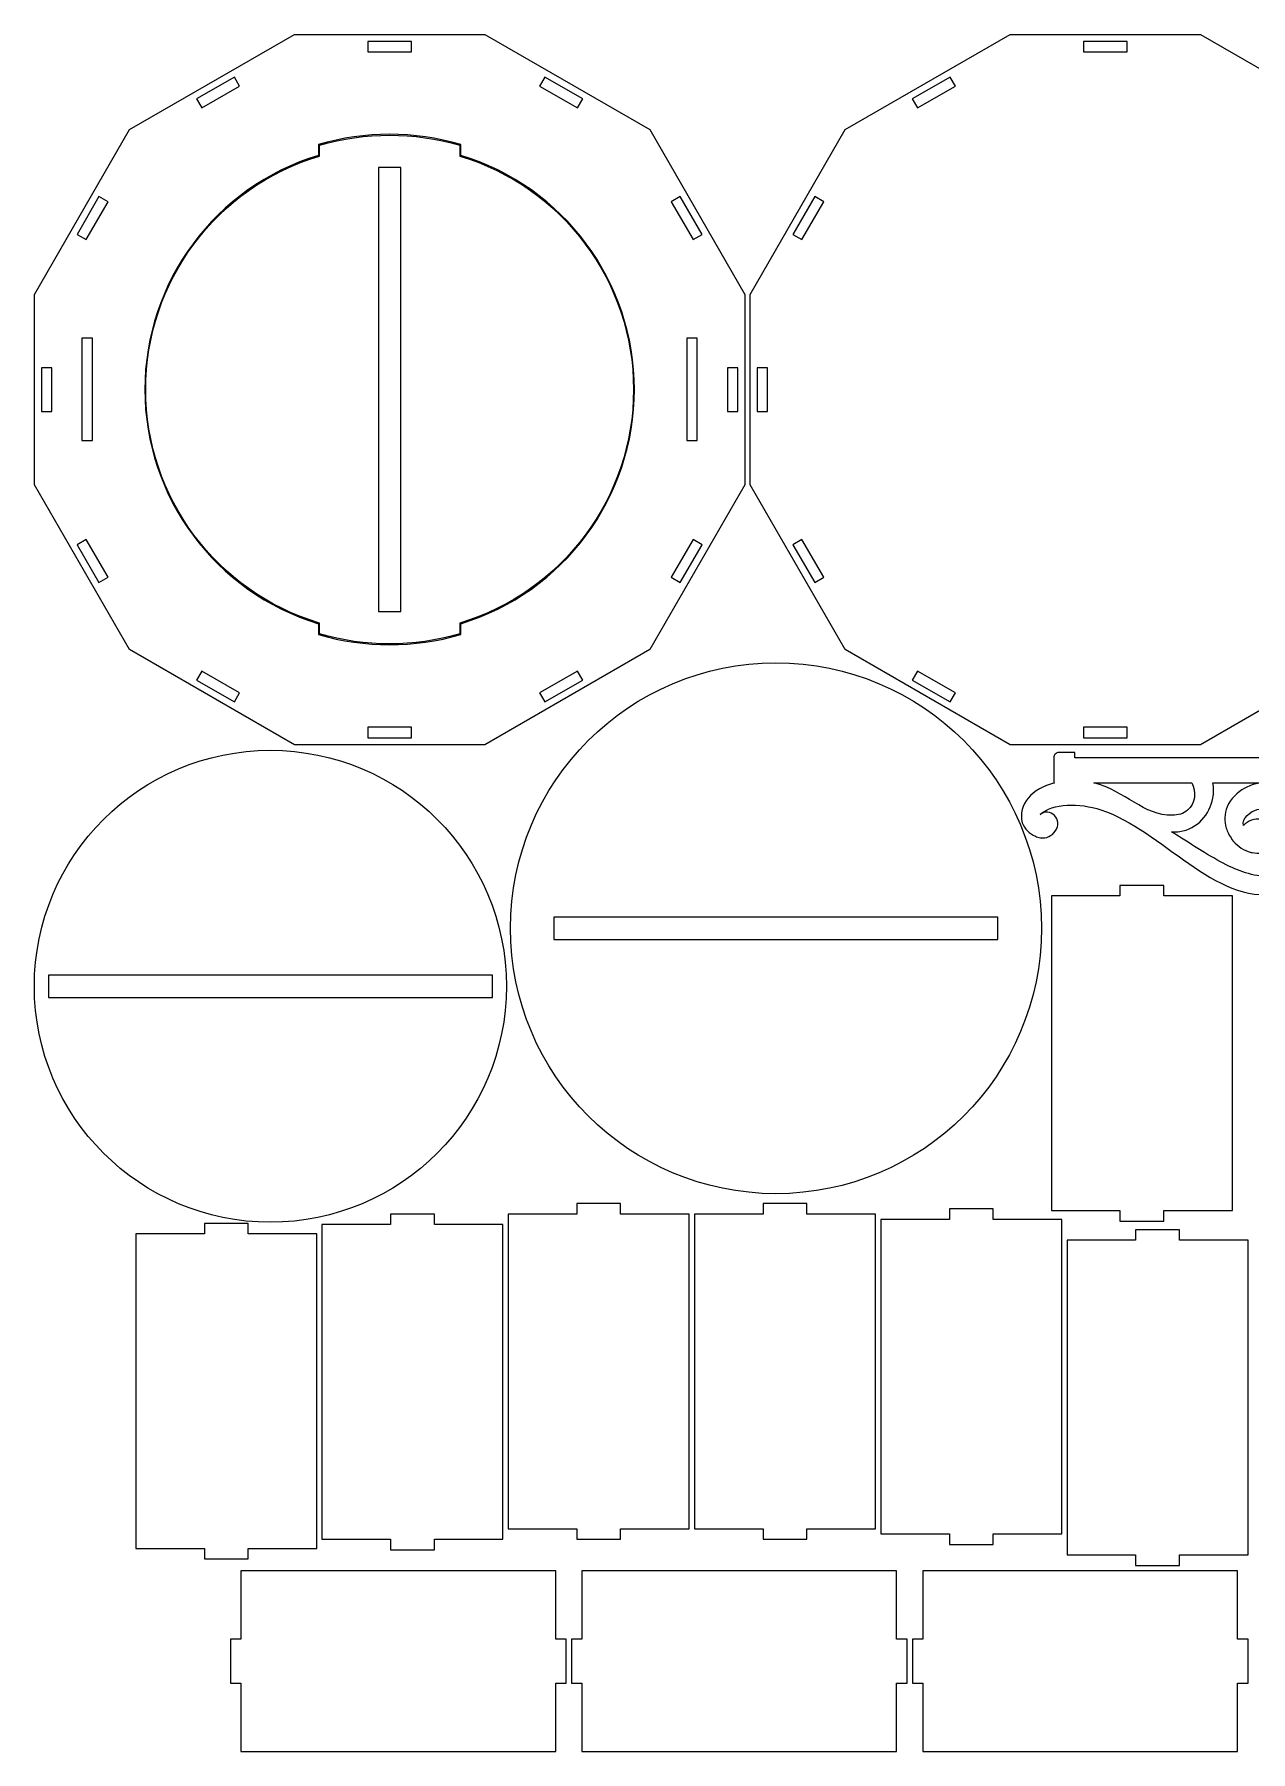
# Model space of a CAD drawing. Header units: millimetres. Extents: x -650 to 654, y -523 to 523.
# Drawn here: x -650 to 45, y -459 to 523 of the extents above; entities that cross this region are included whole.
import ezdxf

# ---------------------------------------------------------------- set-up
doc = ezdxf.new("R2010")
doc.units = ezdxf.units.MM
doc.header["$MEASUREMENT"] = 0
doc.layers.add('Layer 1', color=7, linetype='Continuous')

msp = doc.modelspace()

# ---------------------------------------------------------------- linework, layer by layer
at = {"layer": 'Layer 1', "color": 250, "lineweight": 20}
for points, knots in [([(-501.5879, 523.4829), (-501.5879, 523.4829), (-595.8933, 469.0356), (-595.8933, 469.0356), (-595.8933, 469.0356), (-595.8933, 469.0356), (-650.3406, 374.7302), (-650.3406, 374.7302), (-650.3406, 374.7302), (-650.3406, 374.7302), (-650.3406, 265.8357), (-650.3406, 265.8357), (-650.3406, 265.8357), (-650.3406, 265.8357), (-595.8933, 171.5303), (-595.8933, 171.5303), (-595.8933, 171.5303), (-595.8933, 171.5303), (-501.5879, 117.083), (-501.5879, 117.083), (-501.5879, 117.083), (-501.5879, 117.083), (-392.6934, 117.083), (-392.6934, 117.083), (-392.6934, 117.083), (-392.6934, 117.083), (-298.388, 171.5303), (-298.388, 171.5303), (-298.388, 171.5303), (-298.388, 171.5303), (-243.9407, 265.8357), (-243.9407, 265.8357), (-243.9407, 265.8357), (-243.9407, 265.8357), (-243.9407, 374.7302), (-243.9407, 374.7302), (-243.9407, 374.7302), (-243.9407, 374.7302), (-298.388, 469.0356), (-298.388, 469.0356), (-298.388, 469.0356), (-298.388, 469.0356), (-392.6934, 523.4829), (-392.6934, 523.4829), (-392.6934, 523.4829), (-392.6934, 523.4829), (-501.5879, 523.4829), (-501.5879, 523.4829)], [0, 0, 0, 0, 0.07692308, 0.07692308, 0.07692308, 0.07692308, 0.15384615, 0.15384615, 0.15384615, 0.15384615, 0.23076923, 0.23076923, 0.23076923, 0.23076923, 0.30769231, 0.30769231, 0.30769231, 0.30769231, 0.38461538, 0.38461538, 0.38461538, 0.38461538, 0.46153846, 0.46153846, 0.46153846, 0.46153846, 0.53846154, 0.53846154, 0.53846154, 0.53846154, 0.61538462, 0.61538462, 0.61538462, 0.61538462, 0.69230769, 0.69230769, 0.69230769, 0.69230769, 0.76923077, 0.76923077, 0.76923077, 0.76923077, 0.84615385, 0.84615385, 0.84615385, 0.84615385, 1, 1, 1, 1]), ([(-92.188, 523.4829), (-92.188, 523.4829), (-186.4934, 469.0356), (-186.4934, 469.0356), (-186.4934, 469.0356), (-186.4934, 469.0356), (-240.9407, 374.7302), (-240.9407, 374.7302), (-240.9407, 374.7302), (-240.9407, 374.7302), (-240.9407, 265.8357), (-240.9407, 265.8357), (-240.9407, 265.8357), (-240.9407, 265.8357), (-186.4934, 171.5303), (-186.4934, 171.5303), (-186.4934, 171.5303), (-186.4934, 171.5303), (-92.188, 117.083), (-92.188, 117.083), (-92.188, 117.083), (-92.188, 117.083), (16.7065, 117.083), (16.7065, 117.083), (16.7065, 117.083), (16.7065, 117.083), (111.0119, 171.5303), (111.0119, 171.5303), (111.0119, 171.5303), (111.0119, 171.5303), (165.4592, 265.8357), (165.4592, 265.8357), (165.4592, 265.8357), (165.4592, 265.8357), (165.4592, 374.7302), (165.4592, 374.7302), (165.4592, 374.7302), (165.4592, 374.7302), (111.0119, 469.0356), (111.0119, 469.0356), (111.0119, 469.0356), (111.0119, 469.0356), (16.7065, 523.4829), (16.7065, 523.4829), (16.7065, 523.4829), (16.7065, 523.4829), (-92.188, 523.4829), (-92.188, 523.4829)], [0, 0, 0, 0, 0.07692308, 0.07692308, 0.07692308, 0.07692308, 0.15384615, 0.15384615, 0.15384615, 0.15384615, 0.23076923, 0.23076923, 0.23076923, 0.23076923, 0.30769231, 0.30769231, 0.30769231, 0.30769231, 0.38461538, 0.38461538, 0.38461538, 0.38461538, 0.46153846, 0.46153846, 0.46153846, 0.46153846, 0.53846154, 0.53846154, 0.53846154, 0.53846154, 0.61538462, 0.61538462, 0.61538462, 0.61538462, 0.69230769, 0.69230769, 0.69230769, 0.69230769, 0.76923077, 0.76923077, 0.76923077, 0.76923077, 0.84615385, 0.84615385, 0.84615385, 0.84615385, 1, 1, 1, 1]), ([(-434.6407, 513.4829), (-434.6407, 513.4829), (-459.6406, 513.4829), (-459.6406, 513.4829), (-459.6406, 513.4829), (-459.6406, 513.4829), (-459.6406, 519.4829), (-459.6406, 519.4829), (-459.6406, 519.4829), (-459.6406, 519.4829), (-434.6407, 519.4829), (-434.6407, 519.4829), (-434.6407, 519.4829), (-434.6407, 519.4829), (-434.6407, 513.4829), (-434.6407, 513.4829)], [0, 0, 0, 0, 0.2, 0.2, 0.2, 0.2, 0.4, 0.4, 0.4, 0.4, 0.6, 0.6, 0.6, 0.6, 1, 1, 1, 1]), ([(-25.2408, 513.4829), (-25.2408, 513.4829), (-50.2407, 513.4829), (-50.2407, 513.4829), (-50.2407, 513.4829), (-50.2407, 513.4829), (-50.2407, 519.4829), (-50.2407, 519.4829), (-50.2407, 519.4829), (-50.2407, 519.4829), (-25.2408, 519.4829), (-25.2408, 519.4829), (-25.2408, 519.4829), (-25.2408, 519.4829), (-25.2408, 513.4829), (-25.2408, 513.4829)], [0, 0, 0, 0, 0.2, 0.2, 0.2, 0.2, 0.4, 0.4, 0.4, 0.4, 0.6, 0.6, 0.6, 0.6, 1, 1, 1, 1]), ([(-532.9153, 493.849), (-532.9153, 493.849), (-554.5659, 481.349), (-554.5659, 481.349), (-554.5659, 481.349), (-554.5659, 481.349), (-557.5659, 486.5452), (-557.5659, 486.5452), (-557.5659, 486.5452), (-557.5659, 486.5452), (-535.9153, 499.0452), (-535.9153, 499.0452), (-535.9153, 499.0452), (-535.9153, 499.0452), (-532.9153, 493.849), (-532.9153, 493.849)], [0, 0, 0, 0, 0.2, 0.2, 0.2, 0.2, 0.4, 0.4, 0.4, 0.4, 0.6, 0.6, 0.6, 0.6, 1, 1, 1, 1]), ([(-339.7154, 481.349), (-339.7154, 481.349), (-361.366, 493.849), (-361.366, 493.849), (-361.366, 493.849), (-361.366, 493.849), (-358.366, 499.0452), (-358.366, 499.0452), (-358.366, 499.0452), (-358.366, 499.0452), (-336.7154, 486.5452), (-336.7154, 486.5452), (-336.7154, 486.5452), (-336.7154, 486.5452), (-339.7154, 481.349), (-339.7154, 481.349)], [0, 0, 0, 0, 0.2, 0.2, 0.2, 0.2, 0.4, 0.4, 0.4, 0.4, 0.6, 0.6, 0.6, 0.6, 1, 1, 1, 1]), ([(-123.5154, 493.849), (-123.5154, 493.849), (-145.166, 481.349), (-145.166, 481.349), (-145.166, 481.349), (-145.166, 481.349), (-148.166, 486.5452), (-148.166, 486.5452), (-148.166, 486.5452), (-148.166, 486.5452), (-126.5154, 499.0452), (-126.5154, 499.0452), (-126.5154, 499.0452), (-126.5154, 499.0452), (-123.5154, 493.849), (-123.5154, 493.849)], [0, 0, 0, 0, 0.2, 0.2, 0.2, 0.2, 0.4, 0.4, 0.4, 0.4, 0.6, 0.6, 0.6, 0.6, 1, 1, 1, 1]), ([(-406.4828, 460.5075), (-406.4828, 460.5075), (-406.4821, 454.2489), (-406.4821, 454.2489), (-406.4821, 454.2489), (-347.4804, 436.3419), (-307.1405, 381.9418), (-307.1407, 320.2825), (-307.1407, 320.2825), (-307.1409, 258.6234), (-347.481, 204.2235), (-406.4828, 186.3168), (-406.4828, 186.3168), (-406.4828, 186.3168), (-406.4828, 180.0584), (-406.4828, 180.0584), (-406.4828, 180.0584), (-433.0411, 172.3579), (-461.2402, 172.3579), (-487.7985, 180.0584), (-487.7985, 180.0584), (-487.7985, 180.0584), (-487.7985, 186.3168), (-487.7985, 186.3168), (-487.7985, 186.3168), (-546.8004, 204.2235), (-587.1406, 258.6236), (-587.1406, 320.2829), (-587.1406, 320.2829), (-587.1406, 381.9423), (-546.8004, 436.3424), (-487.7985, 454.2491), (-487.7985, 454.2491), (-487.7985, 454.2491), (-487.7985, 460.5075), (-487.7985, 460.5075), (-487.7985, 460.5075), (-461.2402, 468.208), (-433.0411, 468.208), (-406.4828, 460.5075)], [0, 0, 0, 0, 0.09090909, 0.09090909, 0.09090909, 0.09090909, 0.18181818, 0.18181818, 0.18181818, 0.18181818, 0.27272727, 0.27272727, 0.27272727, 0.27272727, 0.36363636, 0.36363636, 0.36363636, 0.36363636, 0.45454545, 0.45454545, 0.45454545, 0.45454545, 0.54545455, 0.54545455, 0.54545455, 0.54545455, 0.63636364, 0.63636364, 0.63636364, 0.63636364, 0.72727273, 0.72727273, 0.72727273, 0.72727273, 0.81818182, 0.81818182, 0.81818182, 0.81818182, 1, 1, 1, 1]), ([(-406.9829, 186.6881), (-348.0134, 204.414), (-307.641, 258.7066), (-307.6408, 320.2826), (-307.6408, 320.2826), (-307.6406, 381.8586), (-348.0128, 436.1513), (-406.9829, 453.8778), (-406.9829, 453.8778), (-406.9829, 453.8778), (-406.9829, 460.1314), (-406.9829, 460.1314), (-406.9829, 460.1314), (-433.2246, 467.6667), (-461.0569, 467.6667), (-487.2986, 460.1314), (-487.2986, 460.1314), (-487.2986, 460.1314), (-487.2986, 453.8778), (-487.2986, 453.8778), (-487.2986, 453.8778), (-546.2682, 436.1518), (-586.6407, 381.8591), (-586.6407, 320.283), (-586.6407, 320.283), (-586.6407, 258.7068), (-546.2682, 204.4141), (-487.2986, 186.6881), (-487.2986, 186.6881), (-487.2986, 186.6881), (-487.2986, 180.4345), (-487.2986, 180.4345), (-487.2986, 180.4345), (-461.0569, 172.8992), (-433.2246, 172.8992), (-406.9829, 180.4345), (-406.9829, 180.4345), (-406.9829, 180.4345), (-406.9829, 186.6881), (-406.9829, 186.6881)], [0, 0, 0, 0, 0.09090909, 0.09090909, 0.09090909, 0.09090909, 0.18181818, 0.18181818, 0.18181818, 0.18181818, 0.27272727, 0.27272727, 0.27272727, 0.27272727, 0.36363636, 0.36363636, 0.36363636, 0.36363636, 0.45454545, 0.45454545, 0.45454545, 0.45454545, 0.54545455, 0.54545455, 0.54545455, 0.54545455, 0.63636364, 0.63636364, 0.63636364, 0.63636364, 0.72727273, 0.72727273, 0.72727273, 0.72727273, 0.81818182, 0.81818182, 0.81818182, 0.81818182, 1, 1, 1, 1]), ([(-440.7908, 447.2829), (-440.7908, 447.2829), (-440.7908, 193.283), (-440.7908, 193.283), (-440.7908, 193.283), (-440.7908, 193.283), (-453.4907, 193.283), (-453.4907, 193.283), (-453.4907, 193.283), (-453.4907, 193.283), (-453.4907, 447.2829), (-453.4907, 447.2829), (-453.4907, 447.2829), (-453.4907, 447.2829), (-440.7908, 447.2829), (-440.7908, 447.2829)], [0, 0, 0, 0, 0.2, 0.2, 0.2, 0.2, 0.4, 0.4, 0.4, 0.4, 0.6, 0.6, 0.6, 0.6, 1, 1, 1, 1]), ([(-608.2067, 427.7082), (-608.2067, 427.7082), (-620.7067, 406.0576), (-620.7067, 406.0576), (-620.7067, 406.0576), (-620.7067, 406.0576), (-625.9029, 409.0576), (-625.9029, 409.0576), (-625.9029, 409.0576), (-625.9029, 409.0576), (-613.4029, 430.7082), (-613.4029, 430.7082), (-613.4029, 430.7082), (-613.4029, 430.7082), (-608.2067, 427.7082), (-608.2067, 427.7082)], [0, 0, 0, 0, 0.2, 0.2, 0.2, 0.2, 0.4, 0.4, 0.4, 0.4, 0.6, 0.6, 0.6, 0.6, 1, 1, 1, 1]), ([(-273.5746, 406.0576), (-273.5746, 406.0576), (-286.0746, 427.7082), (-286.0746, 427.7082), (-286.0746, 427.7082), (-286.0746, 427.7082), (-280.8784, 430.7082), (-280.8784, 430.7082), (-280.8784, 430.7082), (-280.8784, 430.7082), (-268.3784, 409.0576), (-268.3784, 409.0576), (-268.3784, 409.0576), (-268.3784, 409.0576), (-273.5746, 406.0576), (-273.5746, 406.0576)], [0, 0, 0, 0, 0.2, 0.2, 0.2, 0.2, 0.4, 0.4, 0.4, 0.4, 0.6, 0.6, 0.6, 0.6, 1, 1, 1, 1]), ([(-198.8068, 427.7082), (-198.8068, 427.7082), (-211.3068, 406.0576), (-211.3068, 406.0576), (-211.3068, 406.0576), (-211.3068, 406.0576), (-216.503, 409.0576), (-216.503, 409.0576), (-216.503, 409.0576), (-216.503, 409.0576), (-204.003, 430.7082), (-204.003, 430.7082), (-204.003, 430.7082), (-204.003, 430.7082), (-198.8068, 427.7082), (-198.8068, 427.7082)], [0, 0, 0, 0, 0.2, 0.2, 0.2, 0.2, 0.4, 0.4, 0.4, 0.4, 0.6, 0.6, 0.6, 0.6, 1, 1, 1, 1]), ([(-617.1406, 349.7079), (-617.1406, 349.7079), (-617.1406, 291.208), (-617.1406, 291.208), (-617.1406, 291.208), (-617.1406, 291.208), (-623.1406, 291.208), (-623.1406, 291.208), (-623.1406, 291.208), (-623.1406, 291.208), (-623.1406, 349.7079), (-623.1406, 349.7079), (-623.1406, 349.7079), (-623.1406, 349.7079), (-617.1406, 349.7079), (-617.1406, 349.7079)], [0, 0, 0, 0, 0.2, 0.2, 0.2, 0.2, 0.4, 0.4, 0.4, 0.4, 0.6, 0.6, 0.6, 0.6, 1, 1, 1, 1]), ([(-277.1407, 349.7079), (-277.1407, 349.7079), (-271.1407, 349.7079), (-271.1407, 349.7079), (-271.1407, 349.7079), (-271.1407, 349.7079), (-271.1407, 291.208), (-271.1407, 291.208), (-271.1407, 291.208), (-271.1407, 291.208), (-277.1407, 291.208), (-277.1407, 291.208), (-277.1407, 291.208), (-277.1407, 291.208), (-277.1407, 349.7079), (-277.1407, 349.7079)], [0, 0, 0, 0, 0.2, 0.2, 0.2, 0.2, 0.4, 0.4, 0.4, 0.4, 0.6, 0.6, 0.6, 0.6, 1, 1, 1, 1]), ([(-640.3406, 332.7829), (-640.3406, 332.7829), (-640.3406, 307.783), (-640.3406, 307.783), (-640.3406, 307.783), (-640.3406, 307.783), (-646.3406, 307.783), (-646.3406, 307.783), (-646.3406, 307.783), (-646.3406, 307.783), (-646.3406, 332.7829), (-646.3406, 332.7829), (-646.3406, 332.7829), (-646.3406, 332.7829), (-640.3406, 332.7829), (-640.3406, 332.7829)], [0, 0, 0, 0, 0.2, 0.2, 0.2, 0.2, 0.4, 0.4, 0.4, 0.4, 0.6, 0.6, 0.6, 0.6, 1, 1, 1, 1]), ([(-253.9407, 307.783), (-253.9407, 307.783), (-253.9407, 332.7829), (-253.9407, 332.7829), (-253.9407, 332.7829), (-253.9407, 332.7829), (-247.9407, 332.7829), (-247.9407, 332.7829), (-247.9407, 332.7829), (-247.9407, 332.7829), (-247.9407, 307.783), (-247.9407, 307.783), (-247.9407, 307.783), (-247.9407, 307.783), (-253.9407, 307.783), (-253.9407, 307.783)], [0, 0, 0, 0, 0.2, 0.2, 0.2, 0.2, 0.4, 0.4, 0.4, 0.4, 0.6, 0.6, 0.6, 0.6, 1, 1, 1, 1]), ([(-230.9407, 332.7829), (-230.9407, 332.7829), (-230.9407, 307.783), (-230.9407, 307.783), (-230.9407, 307.783), (-230.9407, 307.783), (-236.9407, 307.783), (-236.9407, 307.783), (-236.9407, 307.783), (-236.9407, 307.783), (-236.9407, 332.7829), (-236.9407, 332.7829), (-236.9407, 332.7829), (-236.9407, 332.7829), (-230.9407, 332.7829), (-230.9407, 332.7829)], [0, 0, 0, 0, 0.2, 0.2, 0.2, 0.2, 0.4, 0.4, 0.4, 0.4, 0.6, 0.6, 0.6, 0.6, 1, 1, 1, 1]), ([(-620.7067, 234.5083), (-620.7067, 234.5083), (-608.2067, 212.8577), (-608.2067, 212.8577), (-608.2067, 212.8577), (-608.2067, 212.8577), (-613.4029, 209.8577), (-613.4029, 209.8577), (-613.4029, 209.8577), (-613.4029, 209.8577), (-625.9029, 231.5083), (-625.9029, 231.5083), (-625.9029, 231.5083), (-625.9029, 231.5083), (-620.7067, 234.5083), (-620.7067, 234.5083)], [0, 0, 0, 0, 0.2, 0.2, 0.2, 0.2, 0.4, 0.4, 0.4, 0.4, 0.6, 0.6, 0.6, 0.6, 1, 1, 1, 1]), ([(-286.0746, 212.8577), (-286.0746, 212.8577), (-273.5746, 234.5083), (-273.5746, 234.5083), (-273.5746, 234.5083), (-273.5746, 234.5083), (-268.3784, 231.5083), (-268.3784, 231.5083), (-268.3784, 231.5083), (-268.3784, 231.5083), (-280.8784, 209.8577), (-280.8784, 209.8577), (-280.8784, 209.8577), (-280.8784, 209.8577), (-286.0746, 212.8577), (-286.0746, 212.8577)], [0, 0, 0, 0, 0.2, 0.2, 0.2, 0.2, 0.4, 0.4, 0.4, 0.4, 0.6, 0.6, 0.6, 0.6, 1, 1, 1, 1]), ([(-211.3068, 234.5083), (-211.3068, 234.5083), (-198.8068, 212.8577), (-198.8068, 212.8577), (-198.8068, 212.8577), (-198.8068, 212.8577), (-204.003, 209.8577), (-204.003, 209.8577), (-204.003, 209.8577), (-204.003, 209.8577), (-216.503, 231.5083), (-216.503, 231.5083), (-216.503, 231.5083), (-216.503, 231.5083), (-211.3068, 234.5083), (-211.3068, 234.5083)], [0, 0, 0, 0, 0.2, 0.2, 0.2, 0.2, 0.4, 0.4, 0.4, 0.4, 0.6, 0.6, 0.6, 0.6, 1, 1, 1, 1]), ([(-554.5659, 159.2169), (-554.5659, 159.2169), (-532.9153, 146.7169), (-532.9153, 146.7169), (-532.9153, 146.7169), (-532.9153, 146.7169), (-535.9153, 141.5207), (-535.9153, 141.5207), (-535.9153, 141.5207), (-535.9153, 141.5207), (-557.5659, 154.0207), (-557.5659, 154.0207), (-557.5659, 154.0207), (-557.5659, 154.0207), (-554.5659, 159.2169), (-554.5659, 159.2169)], [0, 0, 0, 0, 0.2, 0.2, 0.2, 0.2, 0.4, 0.4, 0.4, 0.4, 0.6, 0.6, 0.6, 0.6, 1, 1, 1, 1]), ([(-226.1606, 163.8896), (-310.0213, 163.8897), (-378.004, 95.9073), (-378.0042, 12.0466), (-378.0042, 12.0466), (-378.0044, -71.8142), (-310.0221, -139.797), (-226.1614, -139.7973), (-226.1614, -139.7973), (-142.3006, -139.7976), (-74.3177, -71.8154), (-74.3173, 12.0462), (-74.3173, 12.0462), (-74.3173, 95.9069), (-142.2998, 163.8895), (-226.1606, 163.8896)], [0, 0, 0, 0, 0.2, 0.2, 0.2, 0.2, 0.4, 0.4, 0.4, 0.4, 0.6, 0.6, 0.6, 0.6, 1, 1, 1, 1]), ([(-361.366, 146.7169), (-361.366, 146.7169), (-339.7154, 159.2169), (-339.7154, 159.2169), (-339.7154, 159.2169), (-339.7154, 159.2169), (-336.7154, 154.0207), (-336.7154, 154.0207), (-336.7154, 154.0207), (-336.7154, 154.0207), (-358.366, 141.5207), (-358.366, 141.5207), (-358.366, 141.5207), (-358.366, 141.5207), (-361.366, 146.7169), (-361.366, 146.7169)], [0, 0, 0, 0, 0.2, 0.2, 0.2, 0.2, 0.4, 0.4, 0.4, 0.4, 0.6, 0.6, 0.6, 0.6, 1, 1, 1, 1]), ([(-145.166, 159.2169), (-145.166, 159.2169), (-123.5154, 146.7169), (-123.5154, 146.7169), (-123.5154, 146.7169), (-123.5154, 146.7169), (-126.5154, 141.5207), (-126.5154, 141.5207), (-126.5154, 141.5207), (-126.5154, 141.5207), (-148.166, 154.0207), (-148.166, 154.0207), (-148.166, 154.0207), (-148.166, 154.0207), (-145.166, 159.2169), (-145.166, 159.2169)], [0, 0, 0, 0, 0.2, 0.2, 0.2, 0.2, 0.4, 0.4, 0.4, 0.4, 0.6, 0.6, 0.6, 0.6, 1, 1, 1, 1]), ([(-459.6406, 127.083), (-459.6406, 127.083), (-434.6407, 127.083), (-434.6407, 127.083), (-434.6407, 127.083), (-434.6407, 127.083), (-434.6407, 121.083), (-434.6407, 121.083), (-434.6407, 121.083), (-434.6407, 121.083), (-459.6406, 121.083), (-459.6406, 121.083), (-459.6406, 121.083), (-459.6406, 121.083), (-459.6406, 127.083), (-459.6406, 127.083)], [0, 0, 0, 0, 0.2, 0.2, 0.2, 0.2, 0.4, 0.4, 0.4, 0.4, 0.6, 0.6, 0.6, 0.6, 1, 1, 1, 1]), ([(-50.2407, 127.083), (-50.2407, 127.083), (-25.2408, 127.083), (-25.2408, 127.083), (-25.2408, 127.083), (-25.2408, 127.083), (-25.2408, 121.083), (-25.2408, 121.083), (-25.2408, 121.083), (-25.2408, 121.083), (-50.2407, 121.083), (-50.2407, 121.083), (-50.2407, 121.083), (-50.2407, 121.083), (-50.2407, 127.083), (-50.2407, 127.083)], [0, 0, 0, 0, 0.2, 0.2, 0.2, 0.2, 0.4, 0.4, 0.4, 0.4, 0.6, 0.6, 0.6, 0.6, 1, 1, 1, 1]), ([(-380.3407, -21.1327), (-380.3407, 53.4257), (-440.7821, 113.8672), (-515.3404, 113.8673), (-515.3404, 113.8673), (-589.8988, 113.8674), (-650.3404, 53.426), (-650.3406, -21.1323), (-650.3406, -21.1323), (-650.3408, -95.6906), (-589.8995, -156.1323), (-515.3411, -156.1326), (-515.3411, -156.1326), (-440.7829, -156.1329), (-380.3411, -95.6917), (-380.3407, -21.1327)], [0, 0, 0, 0, 0.2, 0.2, 0.2, 0.2, 0.4, 0.4, 0.4, 0.4, 0.6, 0.6, 0.6, 0.6, 1, 1, 1, 1]), ([(165.3658, 31.04), (165.3658, 18.716), (155.364, 8.714), (143.04, 8.714), (143.04, 8.714), (131.8767, 8.714), (126.2957, 14.2957), (120.7141, 25.4583), (120.7141, 25.4583), (115.1324, 14.2957), (109.5514, 8.714), (98.3881, 8.714), (98.3881, 8.714), (86.0641, 8.714), (76.0623, 18.716), (76.0623, 31.04), (76.0623, 31.04), (76.0623, 34.3254), (76.5492, 37.3752), (77.445, 40.2614), (77.445, 40.2614), (73.1102, 36.3635), (67.4636, 33.4254), (60.6636, 31.9909), (60.6636, 31.9909), (24.7075, 25.2975), (-5.0172, 68.3642), (-40.3078, 79.7885), (-40.3078, 79.7885), (-52.6428, 83.7817), (-67.7898, 83.9222), (-75.1226, 77.0496), (-75.1226, 77.0496), (-69.7348, 81.7593), (-61.4357, 74.1148), (-66.3896, 67.5629), (-66.3896, 67.5629), (-68.3991, 64.9047), (-71.3871, 63.3331), (-74.7577, 63.7782), (-74.7577, 63.7782), (-75.837, 63.9206), (-76.8619, 64.2632), (-77.7993, 64.7652), (-77.7993, 64.7652), (-81.2274, 66.1753), (-83.9205, 68.9388), (-85.241, 72.402), (-85.241, 72.402), (-88.04, 82.9078), (-79.6149, 91.9424), (-66.8185, 95.2842), (-66.8185, 95.2842), (-66.8185, 95.2842), (-67.2859, 95.2842), (-67.2859, 95.2842), (-67.2859, 95.2842), (-67.2859, 95.2842), (-67.2859, 109.6088), (-67.2859, 109.6088), (-67.2859, 109.6088), (-67.2859, 110.4045), (-66.9698, 111.1675), (-66.4072, 111.7302), (-66.4072, 111.7302), (-65.8446, 112.2928), (-65.0816, 112.6088), (-64.2859, 112.6088), (-64.2859, 112.6088), (-64.2859, 112.6088), (-55.2859, 112.6088), (-55.2859, 112.6088), (-55.2859, 112.6088), (-55.2859, 112.6088), (-55.2859, 109.6088), (-55.2859, 109.6088), (-55.2859, 109.6088), (-55.2859, 109.6088), (296.7141, 109.6088), (296.7141, 109.6088), (296.7141, 109.6088), (296.7141, 109.6088), (296.7141, 112.6088), (296.7141, 112.6088), (296.7141, 112.6088), (296.7141, 112.6088), (305.7141, 112.6088), (305.7141, 112.6088), (305.7141, 112.6088), (307.3709, 112.6088), (308.7141, 111.2657), (308.7141, 109.6088), (308.7141, 109.6088), (308.7141, 109.6088), (308.7141, 95.2842), (308.7141, 95.2842), (308.7141, 95.2842), (308.7141, 95.2842), (308.2459, 95.2842), (308.2459, 95.2842), (308.2459, 95.2842), (321.0422, 91.9424), (329.4673, 82.9078), (326.6685, 72.402), (326.6685, 72.402), (325.348, 68.9388), (322.6549, 66.1753), (319.2267, 64.7652), (319.2267, 64.7652), (318.2894, 64.2632), (317.2645, 63.9206), (316.1851, 63.7782), (316.1851, 63.7782), (312.8146, 63.3331), (309.8266, 64.9047), (307.8171, 67.5629), (307.8171, 67.5629), (302.8632, 74.1148), (311.1623, 81.7593), (316.55, 77.0496), (316.55, 77.0496), (309.2172, 83.9222), (294.0703, 83.7817), (281.7353, 79.7885), (281.7353, 79.7885), (246.4447, 68.3642), (216.72, 25.2975), (180.7639, 31.9909), (180.7639, 31.9909), (173.9642, 33.4253), (168.318, 36.3632), (163.9834, 40.2607), (163.9834, 40.2607), (164.8791, 37.3748), (165.3658, 34.3252), (165.3658, 31.04)], [0, 0, 0, 0, 0.02857143, 0.02857143, 0.02857143, 0.02857143, 0.05714286, 0.05714286, 0.05714286, 0.05714286, 0.08571429, 0.08571429, 0.08571429, 0.08571429, 0.11428571, 0.11428571, 0.11428571, 0.11428571, 0.14285714, 0.14285714, 0.14285714, 0.14285714, 0.17142857, 0.17142857, 0.17142857, 0.17142857, 0.2, 0.2, 0.2, 0.2, 0.22857143, 0.22857143, 0.22857143, 0.22857143, 0.25714286, 0.25714286, 0.25714286, 0.25714286, 0.28571429, 0.28571429, 0.28571429, 0.28571429, 0.31428571, 0.31428571, 0.31428571, 0.31428571, 0.34285714, 0.34285714, 0.34285714, 0.34285714, 0.37142857, 0.37142857, 0.37142857, 0.37142857, 0.4, 0.4, 0.4, 0.4, 0.42857143, 0.42857143, 0.42857143, 0.42857143, 0.45714286, 0.45714286, 0.45714286, 0.45714286, 0.48571429, 0.48571429, 0.48571429, 0.48571429, 0.51428571, 0.51428571, 0.51428571, 0.51428571, 0.54285714, 0.54285714, 0.54285714, 0.54285714, 0.57142857, 0.57142857, 0.57142857, 0.57142857, 0.6, 0.6, 0.6, 0.6, 0.62857143, 0.62857143, 0.62857143, 0.62857143, 0.65714286, 0.65714286, 0.65714286, 0.65714286, 0.68571429, 0.68571429, 0.68571429, 0.68571429, 0.71428571, 0.71428571, 0.71428571, 0.71428571, 0.74285714, 0.74285714, 0.74285714, 0.74285714, 0.77142857, 0.77142857, 0.77142857, 0.77142857, 0.8, 0.8, 0.8, 0.8, 0.82857143, 0.82857143, 0.82857143, 0.82857143, 0.85714286, 0.85714286, 0.85714286, 0.85714286, 0.88571429, 0.88571429, 0.88571429, 0.88571429, 0.91428571, 0.91428571, 0.91428571, 0.91428571, 0.94285714, 0.94285714, 0.94285714, 0.94285714, 1, 1, 1, 1]), ([(9.2394, 79.5419), (13.6976, 83.2516), (14.5003, 90.3575), (11.656, 95.2842), (11.656, 95.2842), (11.656, 95.2842), (-44.3813, 95.2842), (-44.3813, 95.2842), (-44.3813, 95.2842), (-26.0919, 90.6976), (-16.0201, 76.2693), (0.6603, 76.6826), (0.6603, 76.6826), (3.8286, 76.7608), (6.8853, 77.5834), (9.2394, 79.5419)], [0, 0, 0, 0, 0.2, 0.2, 0.2, 0.2, 0.4, 0.4, 0.4, 0.4, 0.6, 0.6, 0.6, 0.6, 1, 1, 1, 1]), ([(75.8052, 62.0137), (75.2159, 67.7094), (71.6366, 72.8017), (67.0628, 76.0844), (67.0628, 76.0844), (61.8964, 79.7926), (55.4079, 81.2738), (49.1622, 79.9774), (49.1622, 79.9774), (45.3663, 79.1896), (40.1505, 74.8964), (41.3061, 70.8092), (41.3061, 70.8092), (43.6575, 73.672), (47.6091, 74.9761), (51.3597, 74.3763), (51.3597, 74.3763), (54.0088, 73.9524), (56.491, 72.805), (58.2305, 70.7158), (58.2305, 70.7158), (59.7054, 68.9443), (60.4505, 66.7059), (60.3628, 64.4053), (60.3628, 64.4053), (60.1741, 59.4439), (56.4311, 55.8187), (51.6019, 55.1811), (51.6019, 55.1811), (49.814, 54.9452), (48.0236, 55.01), (46.2755, 55.3554), (46.2755, 55.3554), (45.4608, 55.5162), (44.6554, 55.7381), (43.864, 56.0187), (43.864, 56.0187), (40.1972, 57.3189), (37.0124, 59.8087), (34.6876, 62.923), (34.6876, 62.923), (33.9184, 63.9533), (33.2437, 65.0518), (32.6766, 66.1984), (32.6766, 66.1984), (32.1812, 67.1995), (31.7666, 68.2404), (31.4408, 69.3092), (31.4408, 69.3092), (30.2185, 73.3257), (30.3121, 77.5618), (31.8996, 81.4662), (31.8996, 81.4662), (33.816, 86.1783), (37.619, 89.702), (41.9941, 92.147), (41.9941, 92.147), (43.0799, 92.7541), (44.1763, 93.2944), (45.2799, 93.7704), (45.2799, 93.7704), (47.3994, 94.5287), (49.5613, 95.0285), (51.7305, 95.2842), (51.7305, 95.2842), (51.7305, 95.2842), (23.785, 95.2842), (23.785, 95.2842), (23.785, 95.2842), (24.35, 92.3847), (24.2948, 89.3615), (23.7311, 86.4612), (23.7311, 86.4612), (22.8449, 81.9013), (20.6896, 77.5397), (17.5199, 74.1318), (17.5199, 74.1318), (14.1309, 70.4893), (9.7631, 68.121), (4.8243, 67.4257), (4.8243, 67.4257), (3.2538, 67.2045), (1.6879, 67.1595), (0.1373, 67.2635), (0.1373, 67.2635), (1.4375, 66.4421), (2.7343, 65.6156), (4.0297, 64.7878), (4.0297, 64.7878), (8.9726, 61.6297), (13.8982, 58.4386), (18.9115, 55.3936), (18.9115, 55.3936), (23.5743, 52.561), (28.346, 49.8241), (33.2778, 47.4856), (33.2778, 47.4856), (40.9675, 43.8394), (50.3214, 40.5487), (58.9252, 42.3102), (58.9252, 42.3102), (60.635, 42.6603), (62.2592, 43.1972), (63.8028, 43.9092), (63.8028, 43.9092), (65.3902, 44.6413), (66.8925, 45.5588), (68.3156, 46.6488), (68.3156, 46.6488), (73.2267, 50.4102), (76.4616, 55.6687), (75.8052, 62.0137)], [0, 0, 0, 0, 0.03448276, 0.03448276, 0.03448276, 0.03448276, 0.06896552, 0.06896552, 0.06896552, 0.06896552, 0.10344828, 0.10344828, 0.10344828, 0.10344828, 0.13793103, 0.13793103, 0.13793103, 0.13793103, 0.17241379, 0.17241379, 0.17241379, 0.17241379, 0.20689655, 0.20689655, 0.20689655, 0.20689655, 0.24137931, 0.24137931, 0.24137931, 0.24137931, 0.27586207, 0.27586207, 0.27586207, 0.27586207, 0.31034483, 0.31034483, 0.31034483, 0.31034483, 0.34482759, 0.34482759, 0.34482759, 0.34482759, 0.37931034, 0.37931034, 0.37931034, 0.37931034, 0.4137931, 0.4137931, 0.4137931, 0.4137931, 0.44827586, 0.44827586, 0.44827586, 0.44827586, 0.48275862, 0.48275862, 0.48275862, 0.48275862, 0.51724138, 0.51724138, 0.51724138, 0.51724138, 0.55172414, 0.55172414, 0.55172414, 0.55172414, 0.5862069, 0.5862069, 0.5862069, 0.5862069, 0.62068966, 0.62068966, 0.62068966, 0.62068966, 0.65517241, 0.65517241, 0.65517241, 0.65517241, 0.68965517, 0.68965517, 0.68965517, 0.68965517, 0.72413793, 0.72413793, 0.72413793, 0.72413793, 0.75862069, 0.75862069, 0.75862069, 0.75862069, 0.79310345, 0.79310345, 0.79310345, 0.79310345, 0.82758621, 0.82758621, 0.82758621, 0.82758621, 0.86206897, 0.86206897, 0.86206897, 0.86206897, 0.89655172, 0.89655172, 0.89655172, 0.89655172, 0.93103448, 0.93103448, 0.93103448, 0.93103448, 1, 1, 1, 1]), ([(34.888, 30.5379), (34.888, 30.5379), (34.888, -149.4621), (34.888, -149.4621), (34.888, -149.4621), (34.888, -149.4621), (-4.3798, -149.4621), (-4.3798, -149.4621), (-4.3798, -149.4621), (-4.3798, -149.4621), (-4.3798, -155.4621), (-4.3798, -155.4621), (-4.3798, -155.4621), (-4.3798, -155.4621), (-29.3798, -155.4621), (-29.3798, -155.4621), (-29.3798, -155.4621), (-29.3798, -155.4621), (-29.3798, -149.4621), (-29.3798, -149.4621), (-29.3798, -149.4621), (-29.3798, -149.4621), (-68.6476, -149.4621), (-68.6476, -149.4621), (-68.6476, -149.4621), (-68.6476, -149.4621), (-68.6476, 30.5379), (-68.6476, 30.5379), (-68.6476, 30.5379), (-68.6476, 30.5379), (-29.3798, 30.5379), (-29.3798, 30.5379), (-29.3798, 30.5379), (-29.3798, 30.5379), (-29.3798, 36.5379), (-29.3798, 36.5379), (-29.3798, 36.5379), (-29.3798, 36.5379), (-4.3798, 36.5379), (-4.3798, 36.5379), (-4.3798, 36.5379), (-4.3798, 36.5379), (-4.3798, 30.5379), (-4.3798, 30.5379), (-4.3798, 30.5379), (-4.3798, 30.5379), (34.888, 30.5379), (34.888, 30.5379)], [0, 0, 0, 0, 0.07692308, 0.07692308, 0.07692308, 0.07692308, 0.15384615, 0.15384615, 0.15384615, 0.15384615, 0.23076923, 0.23076923, 0.23076923, 0.23076923, 0.30769231, 0.30769231, 0.30769231, 0.30769231, 0.38461538, 0.38461538, 0.38461538, 0.38461538, 0.46153846, 0.46153846, 0.46153846, 0.46153846, 0.53846154, 0.53846154, 0.53846154, 0.53846154, 0.61538462, 0.61538462, 0.61538462, 0.61538462, 0.69230769, 0.69230769, 0.69230769, 0.69230769, 0.76923077, 0.76923077, 0.76923077, 0.76923077, 0.84615385, 0.84615385, 0.84615385, 0.84615385, 1, 1, 1, 1]), ([(-353.1607, 18.3962), (-353.1607, 18.3962), (-99.1608, 18.3962), (-99.1608, 18.3962), (-99.1608, 18.3962), (-99.1608, 18.3962), (-99.1608, 5.6962), (-99.1608, 5.6962), (-99.1608, 5.6962), (-99.1608, 5.6962), (-353.1607, 5.6962), (-353.1607, 5.6962), (-353.1607, 5.6962), (-353.1607, 5.6962), (-353.1607, 18.3962), (-353.1607, 18.3962)], [0, 0, 0, 0, 0.2, 0.2, 0.2, 0.2, 0.4, 0.4, 0.4, 0.4, 0.6, 0.6, 0.6, 0.6, 1, 1, 1, 1]), ([(-642.3406, -14.7827), (-642.3406, -14.7827), (-388.3407, -14.7827), (-388.3407, -14.7827), (-388.3407, -14.7827), (-388.3407, -14.7827), (-388.3407, -27.4826), (-388.3407, -27.4826), (-388.3407, -27.4826), (-388.3407, -27.4826), (-642.3406, -27.4826), (-642.3406, -27.4826), (-642.3406, -27.4826), (-642.3406, -27.4826), (-642.3406, -14.7827), (-642.3406, -14.7827)], [0, 0, 0, 0, 0.2, 0.2, 0.2, 0.2, 0.4, 0.4, 0.4, 0.4, 0.6, 0.6, 0.6, 0.6, 1, 1, 1, 1]), ([(-275.7527, -151.4832), (-275.7527, -151.4832), (-275.7527, -331.4832), (-275.7527, -331.4832), (-275.7527, -331.4832), (-275.7527, -331.4832), (-315.0205, -331.4832), (-315.0205, -331.4832), (-315.0205, -331.4832), (-315.0205, -331.4832), (-315.0205, -337.4832), (-315.0205, -337.4832), (-315.0205, -337.4832), (-315.0205, -337.4832), (-340.0205, -337.4832), (-340.0205, -337.4832), (-340.0205, -337.4832), (-340.0205, -337.4832), (-340.0205, -331.4832), (-340.0205, -331.4832), (-340.0205, -331.4832), (-340.0205, -331.4832), (-379.2883, -331.4832), (-379.2883, -331.4832), (-379.2883, -331.4832), (-379.2883, -331.4832), (-379.2883, -151.4832), (-379.2883, -151.4832), (-379.2883, -151.4832), (-379.2883, -151.4832), (-340.0205, -151.4832), (-340.0205, -151.4832), (-340.0205, -151.4832), (-340.0205, -151.4832), (-340.0205, -145.4832), (-340.0205, -145.4832), (-340.0205, -145.4832), (-340.0205, -145.4832), (-315.0205, -145.4832), (-315.0205, -145.4832), (-315.0205, -145.4832), (-315.0205, -145.4832), (-315.0205, -151.4832), (-315.0205, -151.4832), (-315.0205, -151.4832), (-315.0205, -151.4832), (-275.7527, -151.4832), (-275.7527, -151.4832)], [0, 0, 0, 0, 0.07692308, 0.07692308, 0.07692308, 0.07692308, 0.15384615, 0.15384615, 0.15384615, 0.15384615, 0.23076923, 0.23076923, 0.23076923, 0.23076923, 0.30769231, 0.30769231, 0.30769231, 0.30769231, 0.38461538, 0.38461538, 0.38461538, 0.38461538, 0.46153846, 0.46153846, 0.46153846, 0.46153846, 0.53846154, 0.53846154, 0.53846154, 0.53846154, 0.61538462, 0.61538462, 0.61538462, 0.61538462, 0.69230769, 0.69230769, 0.69230769, 0.69230769, 0.76923077, 0.76923077, 0.76923077, 0.76923077, 0.84615385, 0.84615385, 0.84615385, 0.84615385, 1, 1, 1, 1]), ([(-169.2171, -151.4832), (-169.2171, -151.4832), (-169.2171, -331.4832), (-169.2171, -331.4832), (-169.2171, -331.4832), (-169.2171, -331.4832), (-208.4849, -331.4832), (-208.4849, -331.4832), (-208.4849, -331.4832), (-208.4849, -331.4832), (-208.4849, -337.4832), (-208.4849, -337.4832), (-208.4849, -337.4832), (-208.4849, -337.4832), (-233.4849, -337.4832), (-233.4849, -337.4832), (-233.4849, -337.4832), (-233.4849, -337.4832), (-233.4849, -331.4832), (-233.4849, -331.4832), (-233.4849, -331.4832), (-233.4849, -331.4832), (-272.7527, -331.4832), (-272.7527, -331.4832), (-272.7527, -331.4832), (-272.7527, -331.4832), (-272.7527, -151.4832), (-272.7527, -151.4832), (-272.7527, -151.4832), (-272.7527, -151.4832), (-233.4849, -151.4832), (-233.4849, -151.4832), (-233.4849, -151.4832), (-233.4849, -151.4832), (-233.4849, -145.4832), (-233.4849, -145.4832), (-233.4849, -145.4832), (-233.4849, -145.4832), (-208.4849, -145.4832), (-208.4849, -145.4832), (-208.4849, -145.4832), (-208.4849, -145.4832), (-208.4849, -151.4832), (-208.4849, -151.4832), (-208.4849, -151.4832), (-208.4849, -151.4832), (-169.2171, -151.4832), (-169.2171, -151.4832)], [0, 0, 0, 0, 0.07692308, 0.07692308, 0.07692308, 0.07692308, 0.15384615, 0.15384615, 0.15384615, 0.15384615, 0.23076923, 0.23076923, 0.23076923, 0.23076923, 0.30769231, 0.30769231, 0.30769231, 0.30769231, 0.38461538, 0.38461538, 0.38461538, 0.38461538, 0.46153846, 0.46153846, 0.46153846, 0.46153846, 0.53846154, 0.53846154, 0.53846154, 0.53846154, 0.61538462, 0.61538462, 0.61538462, 0.61538462, 0.69230769, 0.69230769, 0.69230769, 0.69230769, 0.76923077, 0.76923077, 0.76923077, 0.76923077, 0.84615385, 0.84615385, 0.84615385, 0.84615385, 1, 1, 1, 1]), ([(-488.8239, -162.7788), (-488.8239, -162.7788), (-488.8239, -342.7788), (-488.8239, -342.7788), (-488.8239, -342.7788), (-488.8239, -342.7788), (-528.0917, -342.7788), (-528.0917, -342.7788), (-528.0917, -342.7788), (-528.0917, -342.7788), (-528.0917, -348.7788), (-528.0917, -348.7788), (-528.0917, -348.7788), (-528.0917, -348.7788), (-553.0917, -348.7788), (-553.0917, -348.7788), (-553.0917, -348.7788), (-553.0917, -348.7788), (-553.0917, -342.7788), (-553.0917, -342.7788), (-553.0917, -342.7788), (-553.0917, -342.7788), (-592.3595, -342.7788), (-592.3595, -342.7788), (-592.3595, -342.7788), (-592.3595, -342.7788), (-592.3595, -162.7788), (-592.3595, -162.7788), (-592.3595, -162.7788), (-592.3595, -162.7788), (-553.0917, -162.7788), (-553.0917, -162.7788), (-553.0917, -162.7788), (-553.0917, -162.7788), (-553.0917, -156.7788), (-553.0917, -156.7788), (-553.0917, -156.7788), (-553.0917, -156.7788), (-528.0917, -156.7788), (-528.0917, -156.7788), (-528.0917, -156.7788), (-528.0917, -156.7788), (-528.0917, -162.7788), (-528.0917, -162.7788), (-528.0917, -162.7788), (-528.0917, -162.7788), (-488.8239, -162.7788), (-488.8239, -162.7788)], [0, 0, 0, 0, 0.07692308, 0.07692308, 0.07692308, 0.07692308, 0.15384615, 0.15384615, 0.15384615, 0.15384615, 0.23076923, 0.23076923, 0.23076923, 0.23076923, 0.30769231, 0.30769231, 0.30769231, 0.30769231, 0.38461538, 0.38461538, 0.38461538, 0.38461538, 0.46153846, 0.46153846, 0.46153846, 0.46153846, 0.53846154, 0.53846154, 0.53846154, 0.53846154, 0.61538462, 0.61538462, 0.61538462, 0.61538462, 0.69230769, 0.69230769, 0.69230769, 0.69230769, 0.76923077, 0.76923077, 0.76923077, 0.76923077, 0.84615385, 0.84615385, 0.84615385, 0.84615385, 1, 1, 1, 1]), ([(-382.2883, -157.4832), (-382.2883, -157.4832), (-382.2883, -337.4832), (-382.2883, -337.4832), (-382.2883, -337.4832), (-382.2883, -337.4832), (-421.5561, -337.4832), (-421.5561, -337.4832), (-421.5561, -337.4832), (-421.5561, -337.4832), (-421.5561, -343.4832), (-421.5561, -343.4832), (-421.5561, -343.4832), (-421.5561, -343.4832), (-446.5561, -343.4832), (-446.5561, -343.4832), (-446.5561, -343.4832), (-446.5561, -343.4832), (-446.5561, -337.4832), (-446.5561, -337.4832), (-446.5561, -337.4832), (-446.5561, -337.4832), (-485.8239, -337.4832), (-485.8239, -337.4832), (-485.8239, -337.4832), (-485.8239, -337.4832), (-485.8239, -157.4832), (-485.8239, -157.4832), (-485.8239, -157.4832), (-485.8239, -157.4832), (-446.5561, -157.4832), (-446.5561, -157.4832), (-446.5561, -157.4832), (-446.5561, -157.4832), (-446.5561, -151.4832), (-446.5561, -151.4832), (-446.5561, -151.4832), (-446.5561, -151.4832), (-421.5561, -151.4832), (-421.5561, -151.4832), (-421.5561, -151.4832), (-421.5561, -151.4832), (-421.5561, -157.4832), (-421.5561, -157.4832), (-421.5561, -157.4832), (-421.5561, -157.4832), (-382.2883, -157.4832), (-382.2883, -157.4832)], [0, 0, 0, 0, 0.07692308, 0.07692308, 0.07692308, 0.07692308, 0.15384615, 0.15384615, 0.15384615, 0.15384615, 0.23076923, 0.23076923, 0.23076923, 0.23076923, 0.30769231, 0.30769231, 0.30769231, 0.30769231, 0.38461538, 0.38461538, 0.38461538, 0.38461538, 0.46153846, 0.46153846, 0.46153846, 0.46153846, 0.53846154, 0.53846154, 0.53846154, 0.53846154, 0.61538462, 0.61538462, 0.61538462, 0.61538462, 0.69230769, 0.69230769, 0.69230769, 0.69230769, 0.76923077, 0.76923077, 0.76923077, 0.76923077, 0.84615385, 0.84615385, 0.84615385, 0.84615385, 1, 1, 1, 1]), ([(-62.6815, -154.4832), (-62.6815, -154.4832), (-62.6815, -334.4832), (-62.6815, -334.4832), (-62.6815, -334.4832), (-62.6815, -334.4832), (-101.9493, -334.4832), (-101.9493, -334.4832), (-101.9493, -334.4832), (-101.9493, -334.4832), (-101.9493, -340.4832), (-101.9493, -340.4832), (-101.9493, -340.4832), (-101.9493, -340.4832), (-126.9493, -340.4832), (-126.9493, -340.4832), (-126.9493, -340.4832), (-126.9493, -340.4832), (-126.9493, -334.4832), (-126.9493, -334.4832), (-126.9493, -334.4832), (-126.9493, -334.4832), (-166.2171, -334.4832), (-166.2171, -334.4832), (-166.2171, -334.4832), (-166.2171, -334.4832), (-166.2171, -154.4832), (-166.2171, -154.4832), (-166.2171, -154.4832), (-166.2171, -154.4832), (-126.9493, -154.4832), (-126.9493, -154.4832), (-126.9493, -154.4832), (-126.9493, -154.4832), (-126.9493, -148.4832), (-126.9493, -148.4832), (-126.9493, -148.4832), (-126.9493, -148.4832), (-101.9493, -148.4832), (-101.9493, -148.4832), (-101.9493, -148.4832), (-101.9493, -148.4832), (-101.9493, -154.4832), (-101.9493, -154.4832), (-101.9493, -154.4832), (-101.9493, -154.4832), (-62.6815, -154.4832), (-62.6815, -154.4832)], [0, 0, 0, 0, 0.07692308, 0.07692308, 0.07692308, 0.07692308, 0.15384615, 0.15384615, 0.15384615, 0.15384615, 0.23076923, 0.23076923, 0.23076923, 0.23076923, 0.30769231, 0.30769231, 0.30769231, 0.30769231, 0.38461538, 0.38461538, 0.38461538, 0.38461538, 0.46153846, 0.46153846, 0.46153846, 0.46153846, 0.53846154, 0.53846154, 0.53846154, 0.53846154, 0.61538462, 0.61538462, 0.61538462, 0.61538462, 0.69230769, 0.69230769, 0.69230769, 0.69230769, 0.76923077, 0.76923077, 0.76923077, 0.76923077, 0.84615385, 0.84615385, 0.84615385, 0.84615385, 1, 1, 1, 1]), ([(43.8541, -166.4832), (43.8541, -166.4832), (43.8541, -346.4832), (43.8541, -346.4832), (43.8541, -346.4832), (43.8541, -346.4832), (4.5863, -346.4832), (4.5863, -346.4832), (4.5863, -346.4832), (4.5863, -346.4832), (4.5863, -352.4832), (4.5863, -352.4832), (4.5863, -352.4832), (4.5863, -352.4832), (-20.4137, -352.4832), (-20.4137, -352.4832), (-20.4137, -352.4832), (-20.4137, -352.4832), (-20.4137, -346.4832), (-20.4137, -346.4832), (-20.4137, -346.4832), (-20.4137, -346.4832), (-59.6815, -346.4832), (-59.6815, -346.4832), (-59.6815, -346.4832), (-59.6815, -346.4832), (-59.6815, -166.4832), (-59.6815, -166.4832), (-59.6815, -166.4832), (-59.6815, -166.4832), (-20.4137, -166.4832), (-20.4137, -166.4832), (-20.4137, -166.4832), (-20.4137, -166.4832), (-20.4137, -160.4832), (-20.4137, -160.4832), (-20.4137, -160.4832), (-20.4137, -160.4832), (4.5863, -160.4832), (4.5863, -160.4832), (4.5863, -160.4832), (4.5863, -160.4832), (4.5863, -166.4832), (4.5863, -166.4832), (4.5863, -166.4832), (4.5863, -166.4832), (43.8541, -166.4832), (43.8541, -166.4832)], [0, 0, 0, 0, 0.07692308, 0.07692308, 0.07692308, 0.07692308, 0.15384615, 0.15384615, 0.15384615, 0.15384615, 0.23076923, 0.23076923, 0.23076923, 0.23076923, 0.30769231, 0.30769231, 0.30769231, 0.30769231, 0.38461538, 0.38461538, 0.38461538, 0.38461538, 0.46153846, 0.46153846, 0.46153846, 0.46153846, 0.53846154, 0.53846154, 0.53846154, 0.53846154, 0.61538462, 0.61538462, 0.61538462, 0.61538462, 0.69230769, 0.69230769, 0.69230769, 0.69230769, 0.76923077, 0.76923077, 0.76923077, 0.76923077, 0.84615385, 0.84615385, 0.84615385, 0.84615385, 1, 1, 1, 1]), ([(-532.1459, -355.4832), (-532.1459, -355.4832), (-352.1459, -355.4832), (-352.1459, -355.4832), (-352.1459, -355.4832), (-352.1459, -355.4832), (-352.1459, -394.751), (-352.1459, -394.751), (-352.1459, -394.751), (-352.1459, -394.751), (-346.1459, -394.751), (-346.1459, -394.751), (-346.1459, -394.751), (-346.1459, -394.751), (-346.1459, -419.751), (-346.1459, -419.751), (-346.1459, -419.751), (-346.1459, -419.751), (-352.1459, -419.751), (-352.1459, -419.751), (-352.1459, -419.751), (-352.1459, -419.751), (-352.1459, -459.0188), (-352.1459, -459.0188), (-352.1459, -459.0188), (-352.1459, -459.0188), (-532.1459, -459.0188), (-532.1459, -459.0188), (-532.1459, -459.0188), (-532.1459, -459.0188), (-532.1459, -419.751), (-532.1459, -419.751), (-532.1459, -419.751), (-532.1459, -419.751), (-538.1459, -419.751), (-538.1459, -419.751), (-538.1459, -419.751), (-538.1459, -419.751), (-538.1459, -394.751), (-538.1459, -394.751), (-538.1459, -394.751), (-538.1459, -394.751), (-532.1459, -394.751), (-532.1459, -394.751), (-532.1459, -394.751), (-532.1459, -394.751), (-532.1459, -355.4832), (-532.1459, -355.4832)], [0, 0, 0, 0, 0.07692308, 0.07692308, 0.07692308, 0.07692308, 0.15384615, 0.15384615, 0.15384615, 0.15384615, 0.23076923, 0.23076923, 0.23076923, 0.23076923, 0.30769231, 0.30769231, 0.30769231, 0.30769231, 0.38461538, 0.38461538, 0.38461538, 0.38461538, 0.46153846, 0.46153846, 0.46153846, 0.46153846, 0.53846154, 0.53846154, 0.53846154, 0.53846154, 0.61538462, 0.61538462, 0.61538462, 0.61538462, 0.69230769, 0.69230769, 0.69230769, 0.69230769, 0.76923077, 0.76923077, 0.76923077, 0.76923077, 0.84615385, 0.84615385, 0.84615385, 0.84615385, 1, 1, 1, 1]), ([(-337.1459, -355.4832), (-337.1459, -355.4832), (-157.1459, -355.4832), (-157.1459, -355.4832), (-157.1459, -355.4832), (-157.1459, -355.4832), (-157.1459, -394.751), (-157.1459, -394.751), (-157.1459, -394.751), (-157.1459, -394.751), (-151.1459, -394.751), (-151.1459, -394.751), (-151.1459, -394.751), (-151.1459, -394.751), (-151.1459, -419.751), (-151.1459, -419.751), (-151.1459, -419.751), (-151.1459, -419.751), (-157.1459, -419.751), (-157.1459, -419.751), (-157.1459, -419.751), (-157.1459, -419.751), (-157.1459, -459.0188), (-157.1459, -459.0188), (-157.1459, -459.0188), (-157.1459, -459.0188), (-337.1459, -459.0188), (-337.1459, -459.0188), (-337.1459, -459.0188), (-337.1459, -459.0188), (-337.1459, -419.751), (-337.1459, -419.751), (-337.1459, -419.751), (-337.1459, -419.751), (-343.1459, -419.751), (-343.1459, -419.751), (-343.1459, -419.751), (-343.1459, -419.751), (-343.1459, -394.751), (-343.1459, -394.751), (-343.1459, -394.751), (-343.1459, -394.751), (-337.1459, -394.751), (-337.1459, -394.751), (-337.1459, -394.751), (-337.1459, -394.751), (-337.1459, -355.4832), (-337.1459, -355.4832)], [0, 0, 0, 0, 0.07692308, 0.07692308, 0.07692308, 0.07692308, 0.15384615, 0.15384615, 0.15384615, 0.15384615, 0.23076923, 0.23076923, 0.23076923, 0.23076923, 0.30769231, 0.30769231, 0.30769231, 0.30769231, 0.38461538, 0.38461538, 0.38461538, 0.38461538, 0.46153846, 0.46153846, 0.46153846, 0.46153846, 0.53846154, 0.53846154, 0.53846154, 0.53846154, 0.61538462, 0.61538462, 0.61538462, 0.61538462, 0.69230769, 0.69230769, 0.69230769, 0.69230769, 0.76923077, 0.76923077, 0.76923077, 0.76923077, 0.84615385, 0.84615385, 0.84615385, 0.84615385, 1, 1, 1, 1]), ([(-142.1459, -355.4832), (-142.1459, -355.4832), (37.8541, -355.4832), (37.8541, -355.4832), (37.8541, -355.4832), (37.8541, -355.4832), (37.8541, -394.751), (37.8541, -394.751), (37.8541, -394.751), (37.8541, -394.751), (43.8541, -394.751), (43.8541, -394.751), (43.8541, -394.751), (43.8541, -394.751), (43.8541, -419.751), (43.8541, -419.751), (43.8541, -419.751), (43.8541, -419.751), (37.8541, -419.751), (37.8541, -419.751), (37.8541, -419.751), (37.8541, -419.751), (37.8541, -459.0188), (37.8541, -459.0188), (37.8541, -459.0188), (37.8541, -459.0188), (-142.1459, -459.0188), (-142.1459, -459.0188), (-142.1459, -459.0188), (-142.1459, -459.0188), (-142.1459, -419.751), (-142.1459, -419.751), (-142.1459, -419.751), (-142.1459, -419.751), (-148.1459, -419.751), (-148.1459, -419.751), (-148.1459, -419.751), (-148.1459, -419.751), (-148.1459, -394.751), (-148.1459, -394.751), (-148.1459, -394.751), (-148.1459, -394.751), (-142.1459, -394.751), (-142.1459, -394.751), (-142.1459, -394.751), (-142.1459, -394.751), (-142.1459, -355.4832), (-142.1459, -355.4832)], [0, 0, 0, 0, 0.07692308, 0.07692308, 0.07692308, 0.07692308, 0.15384615, 0.15384615, 0.15384615, 0.15384615, 0.23076923, 0.23076923, 0.23076923, 0.23076923, 0.30769231, 0.30769231, 0.30769231, 0.30769231, 0.38461538, 0.38461538, 0.38461538, 0.38461538, 0.46153846, 0.46153846, 0.46153846, 0.46153846, 0.53846154, 0.53846154, 0.53846154, 0.53846154, 0.61538462, 0.61538462, 0.61538462, 0.61538462, 0.69230769, 0.69230769, 0.69230769, 0.69230769, 0.76923077, 0.76923077, 0.76923077, 0.76923077, 0.84615385, 0.84615385, 0.84615385, 0.84615385, 1, 1, 1, 1])]:
    msp.add_open_spline(points, degree=3, knots=knots, dxfattribs=at)

doc.saveas('drawing.dxf')
